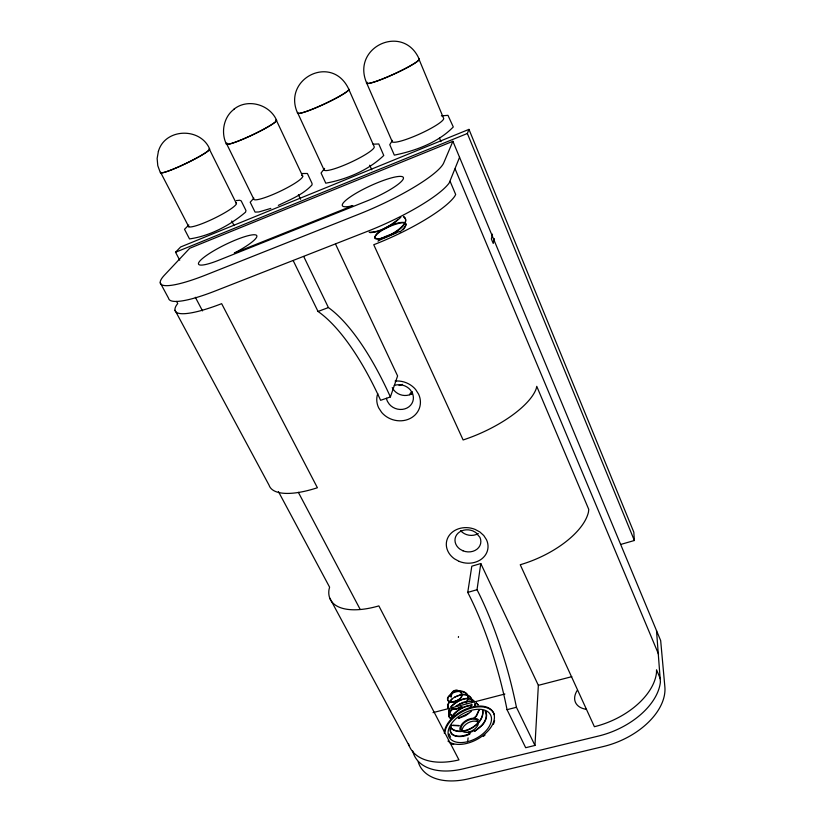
<?xml version="1.0" encoding="UTF-8"?>
<svg xmlns="http://www.w3.org/2000/svg" width="822" height="822" viewBox="0 0 822 822"><rect width="100%" height="100%" fill="white"/><g stroke="black" fill="none" stroke-linecap="round" stroke-linejoin="round"><path stroke-width="1.23" d="M450.271 728.158C448.586 738.793 464.255 737.663 469.999 733.871M534.968 745.441L538.359 685.343L480.788 563.543L471.807 566.194L467.739 592.405A159.057 48.775 75.6 0 1 507.04 709.674L525.679 747.712L534.968 745.441L516.432 707.28A159.489 47.604 75.5 0 0 477.027 589.734L480.788 563.543M467.615 741.691L468.108 737.899M468.869 732.001L468.766 732.854A10.645 6.319 -28.6 0 0 470.492 732.31M458.378 637.41L458.512 636.547M474.5 706.077L474.88 703.735M474.767 706.19L475.157 703.817M494.33 238.575L493.241 243.435L491.371 238.955L492.481 234.147M479.01 709.746L476.37 715.613L473.801 718.397M479.277 709.869L476.596 715.839L474.006 718.654M411.39 394.468L412.11 392.145M293.197 260.605L318.022 311.466A169.548 58.907 71.7 0 1 380.617 400.304L390.388 396.934L397.601 375.931L335.54 244.103M449.398 708.934C446.973 712.273 450.158 716.209 453.836 715.787M449.634 709.067L449.028 712.88L451.525 715.089M451.74 724.973L450.518 728.282L450.446 731.21L451.504 733.563C456.549 738.238 464.235 735.782 469.865 733.584M459.56 157.321L449.202 182.936A77.309 15.567 -24.7 0 1 367.588 231.29L215.076 291.039A74.463 14.375 -26.1 0 1 168.582 298.294L160.259 282.809M620.805 544.421L634.368 540.496L467.369 133.493L468.972 129.373L180.635 246.97L175.548 252.241L179.73 260.184M452.891 141.292L443.695 162.962A77.741 14.56 -24.8 0 1 359.625 213.895L206.569 274.682A74.864 13.429 -26.1 0 1 164.441 275.165L189.718 248.265L452.891 141.292L660.672 640.605L664.864 686.832A64.404 40.247 -23 0 1 603.461 746.499L468.766 778.763A62.441 37.617 -28.7 0 1 418.182 761.788M470.348 706.951L471.581 704.31M470.585 707.136L471.838 704.454M465.971 702.635C474.941 689.185 450.086 687.521 447.651 699.46C447.754 702.142 451.34 701.926 453.456 701.567M466.197 702.82C474.335 691.651 455.984 686.545 449.911 695.217C443.644 699.44 450.713 704.937 455.707 701.258C472.763 693.809 450.425 683.103 450.99 697.035M482.483 725.004C485.607 721.315 488.196 715.664 485.463 711.112M451.237 717.318C455.84 710.475 463.618 705.872 471.807 705.04M324.598 168.376L321.063 173.01L325.779 183.183C346.627 179.391 368.42 170.277 383.761 155.471L378.767 143.953L373.075 144.199M253.875 198.123L250.207 202.222L255.077 212.107L258.93 211.942L270.828 208.398M403.037 229.883C417.679 212.312 372.068 229.893 374.955 238.585C382.816 241.781 414.237 224.704 403.489 216.381M453.086 708.256C450.641 710.342 446.325 715.541 450.209 718.294M453.261 708.482C450.898 710.598 446.675 715.428 450.322 718.038M451.093 706.92C456.374 701.217 468.108 694.672 474.438 701.793M450.898 706.715C456.118 701.002 468.365 694.179 474.643 701.649M188.824 224.992L184.518 229.307L189.512 238.925C209.816 236.006 229.934 225.464 245.562 212.148L245.963 210.504L241.195 200.876L239.675 200.239L236.346 200.589M453.467 714.78C458.265 709.633 464.82 705.985 471.89 705.327M482.473 725.014L474.664 731.426M400.848 217.255C392.526 225.074 381.911 232.092 370.198 232.616L369.15 232.092M452.008 698.936L447.528 704.69L447.969 707.917M471.468 711.277L465.663 715.602L458.44 718.479M400.037 231.938C421.635 212.6 376.291 228.598 374.811 237.527C379.476 243.959 414.771 223.07 403.438 216.761M397.345 220.029C389.556 226.081 380.185 231.958 370.188 232.256M234.506 108.915C223.687 116.56 220.656 132.332 226.348 144.025M474.51 731.138C480.973 727.193 489.1 719.445 485.237 711.205M378.562 240.579L396.091 233.016M468.632 713.342L458.337 718.171M233.561 109.501C247.114 98.095 269.431 104.147 276.5 120.043A27.814 2.908 -25.4 0 1 250.135 135.928A27.814 2.908 -25.4 0 1 226.841 142.966M456.005 705.964L463.002 702.307L470.348 701.094M461.81 706.56L456.333 708.841L451.268 709.263M461.964 706.828L456.426 709.129L451.268 709.561M454.494 697.231L460.371 694.785L463.454 694.405M278.339 205.387C290.053 199.643 303.092 194.711 312.052 184.878L312.031 183.378L307.387 173.483L301.633 173.534M459.467 704.187L466.834 701.628L470.379 701.382M175.548 252.241L467.369 133.493M318.022 311.466L328.41 307.562A170.051 57.489 71.7 0 1 390.388 396.934M399.05 385.549L402.42 384.377M399.543 231.506C392.731 234.321 382.764 236.099 377.986 241.165M467.739 592.405L477.027 589.734M453.446 701.567C472.147 697.303 453.456 681.715 451.175 696.871M433.009 712.633L504.883 694.015M538.359 685.343L571.814 676.67M507.04 709.674L516.432 707.28M441.383 115.902L447.959 115.327L453.282 126.958C438.218 142.525 415.357 150.888 394.334 155.132L389.762 144.682L392.433 140.346A28.256 4.439 -24.4 0 0 417.751 134.839A28.256 4.439 -24.4 0 0 443.438 117.978L418.901 59.02A28.801 3.103 -24.6 0 1 392.186 74.946A28.801 3.103 -24.6 0 1 367.115 82.262M458.964 725.507L452.912 725.21M459.046 725.826L452.891 725.507M463.474 694.405C467.739 694.076 472.506 697.128 472.28 701.783M476.123 703.016L477.962 704.803M476.246 702.8L478.178 704.69M450.579 727.521C460.433 737.807 484.775 724.593 482.596 710.444M450.415 727.696C460.68 738.413 484.939 724.86 482.853 710.455M419.251 59.287C403.633 23.026 351.261 46.669 366.53 82.703A29.037 3.124 -24.6 0 0 394.642 73.713A29.037 3.124 -24.6 0 0 418.624 58.681M175.014 310.264L269.071 485.206A69.634 24.886 -26.9 0 0 317.395 487.744L221.642 303.667A74.155 15.094 -26.2 0 1 176.463 305.25L177.737 303.534L176.596 301.397M329.756 598.108L409.253 745.965M278.411 491.556L329.601 587.175L328.985 589.723A66.716 30.465 -27.5 0 0 378.85 605.896L458.953 759.898A62.914 36.898 -28.5 0 1 408.442 743.663M195.338 297.276L202.531 310.891M298.335 492.306L360.015 609.092M160.865 172.887L188.783 226.8M231.742 220.984L234.034 225.547M209.487 149.419L236.438 203.579M303.708 256.485L328.41 307.562M298.407 194.732L300.575 199.304M276.469 120.505L302.702 176.175M369.705 165.212L371.76 169.805M366.776 83.299L392.238 141.672M449.182 733.964L450.559 737.211M450.107 181.333L455.676 194.495L454.802 196.15A76.97 16.348 -24.7 0 1 373.743 244.73L463.125 439.965A72.1 26.828 -24.2 0 0 536.242 388.611L536.756 386.34L588.768 509.424L588.47 512.034A68.976 32.736 -23.8 0 1 520.244 564.735L594.398 726.71A64.897 39.497 -23.1 0 0 656.49 672.786L656.542 669.786L660.446 679.013M455.111 168.911L658.556 654.199M439.462 138.055L440.952 141.6M448.206 707.804C445.596 696.974 470.461 688.004 472.013 701.762M468.972 129.373L633.824 532.204L634.368 540.496M297.656 113.282C281.925 78.953 331.8 53.317 348.641 88.899A28.38 3.031 -25 0 1 323.457 104.363A28.38 3.031 -25 0 1 297.749 112.367M656.511 630.597L660.405 682.034A64.671 39.846 -23.1 0 1 598.663 736.009L463.567 768.765A62.688 37.237 -28.6 0 1 412.706 750.979M409.767 394.766A4.141 3.709 16.9 0 1 412.192 391.878M444.383 733.501A27.126 16.101 -28.6 0 1 477.603 706.129A27.126 16.101 -28.6 0 1 488.843 730.018A27.126 16.101 -28.6 0 1 447.939 741.054M462.19 731.436A9.381 5.59 -28.6 0 1 468.191 722.774A9.381 5.59 -28.6 0 1 478.579 722.682M494.587 720.524A27.116 16.111 -28.6 0 1 493.416 724.264M485.083 734.96A27.116 16.111 -28.6 0 1 483.254 736.44M453.693 744.506A27.116 16.111 -28.6 0 1 450.22 743.129M444.949 731.95A27.116 16.111 -28.6 0 1 468.879 708.852A27.116 16.111 -28.6 0 1 494.392 714.883M586.312 709.324A24.824 15.279 -23.1 0 1 577.116 690.562M473.811 730.645A10.645 6.319 -28.6 0 1 471.345 731.97M460.012 729.915A10.645 6.319 -28.6 0 1 466.824 720.103A10.645 6.319 -28.6 0 1 478.61 719.99M412.603 393.296A13.368 12.022 18.3 0 1 392.248 387.594M478.281 533.55A12.71 10.82 10.4 0 1 460.608 530.663M377.76 393.625A22.06 19.687 18.2 0 0 378.695 407.887L381.685 412.449A22.06 19.687 18.2 0 0 409.983 418.562A22.06 19.687 18.2 0 0 418.603 394.17L415.634 389.515A22.06 19.687 18.2 0 0 395.094 381.059M386.453 398.259A13.697 12.238 18.2 0 0 387.47 401.403L389.32 404.249A13.697 12.238 18.2 0 0 406.911 408.061A13.697 12.238 18.2 0 0 412.254 392.865L410.404 389.988A13.697 12.238 18.2 0 0 394.293 385.467M301.705 175.466A27.085 4.141 -25.4 0 1 281.504 190.632A27.085 4.141 -25.4 0 1 253.669 198.883L226.595 143.747A27.588 2.887 -25.4 0 0 254.327 134.068A27.588 2.887 -25.4 0 0 275.606 120.084M235.811 202.726A26.664 3.987 -25.9 0 1 214.295 218.313A26.664 3.987 -25.9 0 1 188.413 225.824M209.004 148.854A27.157 2.785 -25.7 0 1 186.378 163.321A27.157 2.785 -25.7 0 1 160.65 172.178M158.399 151.34L157.136 158.43L157.783 165.654L160.28 172.517A27.373 2.795 -25.7 0 0 185.464 163.65A27.373 2.795 -25.7 0 0 209.641 148.916C200.27 127.02 164.975 128.17 158.399 151.34M352.669 205.706L234.311 253.063A32.377 5.795 -26.1 0 0 252.22 234.887A32.377 5.795 -26.1 0 0 204.493 256.906A32.377 5.795 -26.1 0 0 218.837 260.204L367.249 200.856A33.62 6.288 -24.8 0 0 403.099 177.131A33.62 6.288 -24.8 0 0 357.981 192.143A33.62 6.288 -24.8 0 0 352.669 205.706M459.21 561.416L454.525 558.878A20.971 17.673 10.6 0 1 449.089 535.605A20.971 17.673 10.6 0 1 475.167 529.43L479.925 532.029L483.788 535.543L486.501 539.746A20.971 17.673 10.6 0 1 481.887 558.785A20.971 17.673 10.6 0 1 459.21 561.416M462.971 550.802L460.053 549.219A13.008 10.994 10.5 0 1 456.703 534.762A13.008 10.994 10.5 0 1 472.876 530.92L475.815 532.522L479.894 537.3A13.008 10.994 10.5 0 1 477.058 549.158A13.008 10.994 10.5 0 1 462.971 550.802M324.032 169.835L297.749 113.066A28.154 3 -25 0 0 324.402 104.034A28.154 3 -25 0 0 348.775 89.3L374.164 146.624A27.629 4.305 -24.9 0 1 350.788 162.294A27.629 4.305 -24.9 0 1 324.032 169.835M466.742 732.351A9.391 5.579 -28.6 0 0 478.24 721.942A9.391 5.579 -28.6 0 0 464.132 722.867A9.391 5.579 -28.6 0 0 466.742 732.351M462.581 742.513A23.53 13.974 -28.6 0 0 491.124 716.311A23.53 13.974 -28.6 0 0 455.635 718.952A23.53 13.974 -28.6 0 0 462.581 742.513"/></g></svg>
